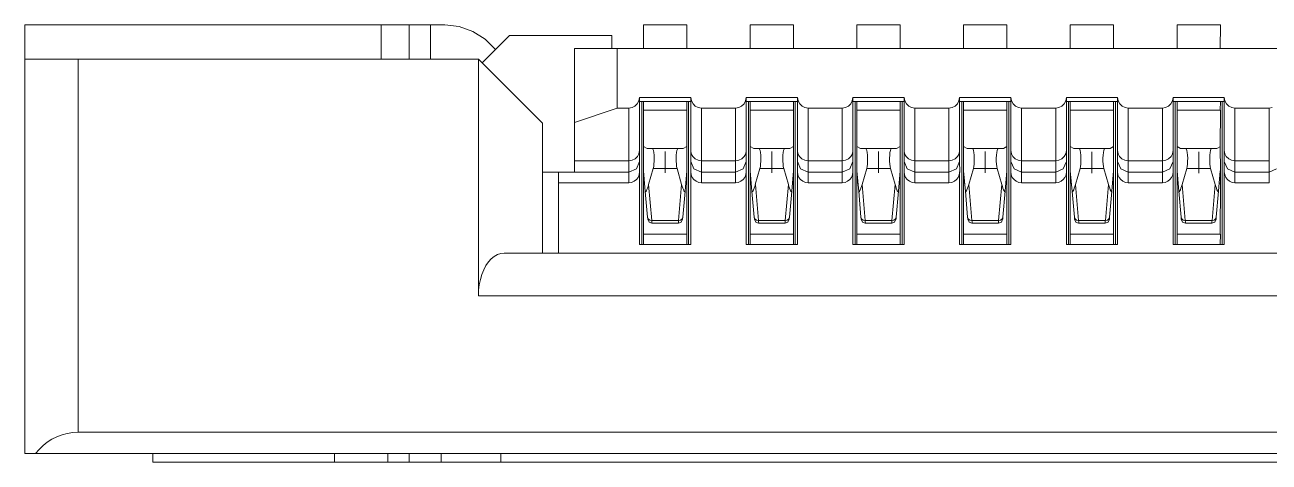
# Model space of a CAD drawing. Extents: x 88 to 882, y -532 to 166.
# Drawn here: x 88.1 to 185.3, y -143.3 to -109.1 of the extents above; entities that cross this region are included whole.
import ezdxf

# ---------------------------------------------------------------- set-up
doc = ezdxf.new("R2010")
doc.units = 0
doc.layers.add('Layer 1', color=7, linetype='BYLAYER', lineweight=5)

msp = doc.modelspace()

# ---------------------------------------------------------------- linework, layer by layer
at = {"layer": 'Layer 1'}
for p, q in [((88.1015, -109.104), (88.1018, -111.771)), ((88.1018, -109.104), (115.936, -109.104)), ((118.102, -109.1036), (115.936, -109.104)), ((115.936, -109.1041), (115.936, -111.771)), ((119.76914, -109.104), (118.102, -109.104)), ((118.102, -111.771), (118.102, -109.104)), ((119.76914, -111.771), (119.769, -109.104)), ((119.76914, -109.104), (120.886, -109.104)), ((120.886, -109.104), (122.022146, -109.233602)), ((122.022146, -109.233602), (123.087542, -109.60953)), ((123.087542, -109.60953), (124.042978, -110.212471)), ((136.41072, -110.93844), (136.41, -109.104)), ((136.41072, -109.1041), (139.794, -109.104)), ((139.79328, -110.93844), (139.794, -109.104)), ((144.74372, -110.93844), (144.743, -109.104)), ((144.74372, -109.10396), (148.127, -109.104)), ((148.12628, -110.93844), (148.127, -109.104)), ((153.07644, -109.10396), (156.46, -109.104)), ((153.07644, -110.93844), (153.077, -109.104)), ((156.46056, -110.93844), (156.46, -109.104)), ((161.40972, -109.10396), (164.793, -109.104)), ((161.40972, -110.93844), (161.41, -109.104)), ((164.79328, -110.93844), (164.793, -109.104)), ((169.74372, -110.93844), (169.743, -109.104)), ((169.74372, -109.10396), (173.127, -109.104)), ((173.12628, -110.93844), (173.127, -109.104)), ((178.07644, -110.93844), (178.076, -109.104)), ((178.07644, -109.1041), (181.46, -109.104)), ((181.45956, -110.93844), (181.46, -109.104)), ((125.93479, -109.9398), (123.81022, -112.06211)), ((124.042978, -110.212471), (124.84924, -111.02311)), ((133.93492, -109.9398), (125.935, -109.939)), ((133.93512, -110.9389), (133.935, -109.939)), ((134.352, -110.938), (131.018, -110.938)), ((131.018, -110.938), (131.018, -116.733)), ((134.3522, -115.60357), (134.352, -110.938)), ((383.52, -110.93887), (134.352, -110.938)), ((92.26909, -111.7712), (88.1018, -111.771)), ((88.1018, -111.771), (88.1018, -142.604)), ((92.269, -140.9387), (92.2691, -111.771)), ((123.518, -111.7713), (92.2691, -111.771)), ((123.519, -111.771), (123.518, -130.271)), ((128.519, -116.772), (123.51831, -111.77103)), ((131.018, -116.733), (134.35189, -115.60411)), ((134.35189, -115.60411), (135.268, -115.604)), ((135.26798, -115.60338), (135.268, -119.721)), ((135.518797, -115.563826), (135.268466, -115.603337)), ((135.744575, -115.448115), (135.518797, -115.563826)), ((135.927737, -115.264671), (135.744575, -115.448115)), ((136.049939, -115.030427), (135.927737, -115.264671)), ((136.100739, -114.770783), (136.049939, -115.030427)), ((140.10329, -114.77083), (136.1, -114.771)), ((136.1013, -118.934), (136.102, -114.771)), ((140.102, -115.104), (136.102, -115.104)), ((136.2696, -115.1045), (136.269, -126.272)), ((136.41072, -115.77008), (136.41, -115.104)), ((139.79328, -115.770044), (139.794, -115.104)), ((139.936, -115.1045), (139.936, -126.272)), ((140.102, -114.77123), (140.102, -118.934)), ((140.154291, -115.030427), (140.103773, -114.770783)), ((140.277904, -115.264671), (140.154291, -115.030427)), ((140.459655, -115.448115), (140.277904, -115.264671)), ((140.686844, -115.563826), (140.459655, -115.448115)), ((140.936046, -115.603337), (140.686844, -115.563826)), ((140.93531, -115.603555), (143.602, -115.604)), ((140.936, -119.72162), (140.936, -115.604)), ((143.6026, -115.604), (143.602, -119.721)), ((143.851962, -115.563826), (143.60276, -115.603337)), ((144.078022, -115.448115), (143.851962, -115.563826)), ((144.260902, -115.264671), (144.078022, -115.448115)), ((144.383386, -115.030427), (144.260902, -115.264671)), ((144.433903, -114.770783), (144.383386, -115.030427)), ((148.43618, -114.771445), (144.434, -114.771)), ((144.4342, -118.934), (144.435, -114.771)), ((148.4359, -115.104), (144.435, -115.104)), ((144.6024, -115.1045), (144.602, -126.272)), ((144.74372, -115.77014), (144.743, -115.104)), ((148.12628, -115.770044), (148.127, -115.104)), ((148.26863, -115.1045), (148.269, -126.272)), ((148.436, -114.77057), (148.436, -118.934)), ((148.487738, -115.030427), (148.436938, -114.770783)), ((148.611069, -115.264671), (148.487738, -115.030427)), ((148.793102, -115.448115), (148.611069, -115.264671)), ((149.020008, -115.563826), (148.793102, -115.448115)), ((149.26921, -115.603337), (149.020008, -115.563826)), ((149.269, -119.721), (149.269, -115.604)), ((149.26931, -115.603555), (151.936, -115.604)), ((151.9356, -115.604), (151.936, -119.721)), ((152.185124, -115.563826), (151.935922, -115.603337)), ((152.411184, -115.448115), (152.185124, -115.563826)), ((152.594346, -115.264671), (152.411184, -115.448115)), ((152.716548, -115.030427), (152.594346, -115.264671)), ((152.767348, -114.770783), (152.716548, -115.030427)), ((156.77018, -114.771445), (152.767, -114.771)), ((152.7696, -118.934), (152.769, -114.771)), ((156.7688, -115.104), (152.769, -115.104)), ((152.9352, -115.1045), (152.936, -126.272)), ((153.07644, -115.77014), (153.077, -115.104)), ((156.46056, -115.770044), (156.46, -115.104)), ((156.602, -115.1045), (156.602, -126.272)), ((156.768, -114.771), (156.769, -118.934)), ((156.820907, -115.030427), (156.770107, -114.770783)), ((156.94452, -115.264671), (156.820907, -115.030427)), ((157.126271, -115.448115), (156.94452, -115.264671)), ((157.35346, -115.563826), (157.126271, -115.448115)), ((157.602662, -115.603337), (157.35346, -115.563826)), ((157.603, -119.721), (157.602, -115.604)), ((157.60231, -115.603555), (160.269, -115.604)), ((160.26945, -115.60338), (160.269, -119.721)), ((160.518575, -115.563826), (160.269373, -115.603337)), ((160.744353, -115.448115), (160.518575, -115.563826)), ((160.927515, -115.264671), (160.744353, -115.448115)), ((161.049717, -115.030427), (160.927515, -115.264671)), ((161.100517, -114.770783), (161.049717, -115.030427)), ((165.10318, -114.771445), (161.1, -114.771)), ((161.10217, -118.93377), (161.102, -114.771)), ((165.1023, -115.104), (161.102, -115.104)), ((161.269, -115.1045), (161.269, -126.272)), ((161.40972, -115.77014), (161.41, -115.104)), ((164.79328, -115.770044), (164.793, -115.104)), ((164.9356, -115.1045), (164.936, -126.272)), ((165.102, -114.77123), (165.102, -118.934)), ((165.154068, -115.030427), (165.10355, -114.770783)), ((165.277681, -115.264671), (165.154068, -115.030427)), ((165.460561, -115.448115), (165.277681, -115.264671)), ((165.686621, -115.563826), (165.460561, -115.448115)), ((165.935823, -115.603337), (165.686621, -115.563826)), ((165.935, -119.72162), (165.936, -115.604)), ((165.93531, -115.603555), (168.602, -115.604)), ((168.6027, -115.604), (168.602, -119.721)), ((168.851739, -115.563826), (168.602537, -115.603337)), ((169.077799, -115.448115), (168.851739, -115.563826)), ((169.260679, -115.264671), (169.077799, -115.448115)), ((169.383163, -115.030427), (169.260679, -115.264671)), ((169.43481, -114.770783), (169.383163, -115.030427)), ((173.43618, -114.771445), (169.435, -114.771)), ((169.4354, -118.934), (169.436, -114.771)), ((173.4352, -115.104), (169.436, -115.104)), ((169.6023, -115.1045), (169.602, -126.272)), ((169.74372, -115.77014), (169.743, -115.104)), ((173.12628, -115.770044), (173.127, -115.104)), ((173.269, -115.1045), (173.269, -126.272)), ((173.435, -114.77123), (173.435, -118.934)), ((173.488643, -115.030427), (173.436715, -114.770783)), ((173.610845, -115.264671), (173.488643, -115.030427)), ((173.794007, -115.448115), (173.610845, -115.264671)), ((174.019785, -115.563826), (173.794007, -115.448115)), ((174.268987, -115.603337), (174.019785, -115.563826)), ((174.269, -119.72162), (174.269, -115.604)), ((174.26918, -115.603555), (176.936, -115.604)), ((176.9359, -115.60338), (176.936, -119.721)), ((177.184902, -115.563826), (176.935982, -115.603337)), ((177.410962, -115.448115), (177.184902, -115.563826)), ((177.594124, -115.264671), (177.410962, -115.448115)), ((177.716326, -115.030427), (177.594124, -115.264671)), ((177.768255, -114.770783), (177.716326, -115.030427)), ((181.7699, -114.771445), (177.768, -114.771)), ((177.7689, -118.93377), (177.769, -114.771)), ((181.769, -115.104), (177.769, -115.104)), ((177.936, -115.1045), (177.935, -126.272)), ((178.07644, -115.77008), (178.076, -115.104)), ((181.45956, -115.770044), (181.46, -115.104)), ((181.602, -115.1045), (181.602, -126.272)), ((181.7686, -114.77123), (181.769, -118.934)), ((181.821806, -115.030427), (181.769877, -114.770783)), ((181.94429, -115.264671), (181.821806, -115.030427)), ((182.12717, -115.448115), (181.94429, -115.264671)), ((182.35323, -115.563826), (182.12717, -115.448115)), ((182.602432, -115.603337), (182.35323, -115.563826)), ((182.6026, -119.72162), (182.602, -115.604)), ((182.60218, -115.603555), (185.269, -115.604)), ((185.2692, -115.604), (185.269, -119.721)), ((185.518346, -115.563826), (185.269144, -115.603337)), ((136.41072, -118.61198), (136.41, -115.77)), ((136.410001, -115.770496), (139.794, -115.77)), ((139.79328, -118.61198), (139.794, -115.77)), ((144.743, -115.770496), (148.127, -115.77)), ((144.74372, -118.61198), (144.743, -115.77)), ((148.12628, -118.61198), (148.127, -115.77)), ((153.07644, -118.61198), (153.077, -115.77)), ((153.076985, -115.76998), (156.46, -115.77)), ((156.46056, -118.61198), (156.46, -115.77)), ((161.40972, -118.61198), (161.41, -115.77)), ((161.410268, -115.76997), (164.793, -115.77)), ((164.79328, -118.61198), (164.793, -115.77)), ((169.74372, -118.61198), (169.743, -115.77)), ((169.743007, -115.7705), (173.127, -115.77)), ((173.12628, -118.61198), (173.127, -115.77)), ((178.075985, -115.76998), (181.46, -115.77)), ((178.07644, -118.61198), (178.076, -115.77)), ((181.45956, -118.61198), (181.46, -115.77)), ((128.519, -126.93797), (128.519, -116.772)), ((131.01802, -116.73289), (131.018, -119.721)), ((135.757367, -119.571671), (135.941658, -119.396693)), ((135.941658, -119.396693), (136.059345, -119.17656)), ((136.059345, -119.17656), (136.100267, -118.933849)), ((136.10183, -119.772199), (136.102, -118.934)), ((136.410294, -118.611956), (136.41, -120.509)), ((136.688, -118.77), (136.410294, -118.611956)), ((137.10482, -118.77), (136.688, -118.77)), ((137.104819, -118.76999), (139.099, -118.77)), ((137.145856, -118.806547), (137.106345, -118.769858)), ((137.182262, -118.908147), (137.145856, -118.806547)), ((137.213307, -119.069014), (137.182262, -118.908147)), ((137.234191, -119.275036), (137.213307, -119.069014)), ((137.244069, -119.50928), (137.234191, -119.275036)), ((137.24294, -119.751991), (137.244069, -119.50928)), ((138.103, -120.66089), (138.103, -118.993)), ((138.972678, -119.275036), (138.9628, -119.50928)), ((138.9628, -119.50928), (138.963929, -119.751991)), ((138.994691, -119.069014), (138.972678, -119.275036)), ((139.024607, -118.908147), (138.994691, -119.069014)), ((139.060731, -118.806547), (139.024607, -118.908147)), ((139.100525, -118.769858), (139.060731, -118.806547)), ((139.516294, -118.770514), (139.099, -118.77)), ((139.794, -118.61247), (139.516294, -118.770514)), ((139.7937, -118.61202), (139.794, -120.509)), ((140.10096, -118.933848), (140.1416, -119.176559)), ((140.10278, -118.934), (140.102, -119.772)), ((140.1416, -119.176559), (140.259569, -119.396692)), ((140.259569, -119.396692), (140.44386, -119.57167)), ((144.090093, -119.57167), (144.274102, -119.396692)), ((144.274102, -119.396692), (144.392071, -119.176559)), ((144.392071, -119.176559), (144.432711, -118.933848)), ((144.4346, -119.772445), (144.435, -118.934)), ((144.743294, -118.611956), (144.743, -120.509)), ((145.021, -118.77), (144.743294, -118.611956)), ((145.43782, -118.77), (145.021, -118.77)), ((145.437818, -118.76999), (147.432, -118.77)), ((145.477874, -118.807271), (145.438081, -118.770582)), ((145.514281, -118.908871), (145.477874, -118.807271)), ((145.545043, -119.069738), (145.514281, -118.908871)), ((145.565927, -119.27576), (145.545043, -119.069738)), ((145.575805, -119.510004), (145.565927, -119.27576)), ((145.574676, -119.752715), (145.575805, -119.510004)), ((146.436, -120.66089), (146.436, -118.993)), ((147.304414, -119.27576), (147.294536, -119.510004)), ((147.294536, -119.510004), (147.295665, -119.752715)), ((147.326427, -119.069738), (147.304414, -119.27576)), ((147.356343, -118.908871), (147.326427, -119.069738)), ((147.39275, -118.807271), (147.356343, -118.908871)), ((147.432261, -118.770582), (147.39275, -118.807271)), ((147.849294, -118.770514), (147.432, -118.77)), ((148.127, -118.61247), (147.849294, -118.770514)), ((148.1271, -118.61206), (148.127, -120.509)), ((148.434202, -118.933844), (148.475124, -119.176555)), ((148.4352, -118.934), (148.436, -119.772)), ((148.475124, -119.176555), (148.593093, -119.396688)), ((148.593093, -119.396688), (148.777102, -119.571666)), ((152.423158, -119.571668), (152.607167, -119.39669)), ((152.607167, -119.39669), (152.726265, -119.176557)), ((152.726265, -119.176557), (152.767188, -118.933846)), ((152.76963, -119.772), (152.769, -118.934)), ((153.077011, -118.611956), (153.077, -120.509)), ((153.355, -118.77), (153.077011, -118.611956)), ((153.771, -118.77006), (153.355, -118.77)), ((153.810652, -118.807177), (153.770859, -118.770488)), ((153.771539, -118.76999), (155.766, -118.77)), ((153.848187, -118.908777), (153.810652, -118.807177)), ((153.877821, -119.069644), (153.848187, -118.908777)), ((153.898987, -119.275666), (153.877821, -119.069644)), ((153.908865, -119.50991), (153.898987, -119.275666)), ((153.907736, -119.752621), (153.908865, -119.50991)), ((154.769, -120.66089), (154.769, -118.993)), ((155.637472, -119.275666), (155.627594, -119.50991)), ((155.627594, -119.50991), (155.628441, -119.752621)), ((155.659485, -119.069644), (155.637472, -119.275666)), ((155.689119, -118.908777), (155.659485, -119.069644)), ((155.725525, -118.807177), (155.689119, -118.908777)), ((155.765319, -118.770488), (155.725525, -118.807177)), ((156.182011, -118.770514), (155.766, -118.77)), ((156.46, -118.61247), (156.182011, -118.770514)), ((156.460559, -118.61247), (156.46, -120.509)), ((156.766822, -118.933848), (156.807744, -119.176559)), ((156.769, -118.934), (156.769, -119.772)), ((156.807744, -119.176559), (156.925713, -119.396692)), ((156.925713, -119.396692), (157.109722, -119.57167)), ((160.756331, -119.571667), (160.940622, -119.396689)), ((160.940622, -119.396689), (161.059437, -119.176556)), ((161.059437, -119.176556), (161.100359, -118.933845)), ((161.1027, -119.772), (161.102, -118.934)), ((161.410294, -118.611956), (161.41, -120.509)), ((161.688, -118.77), (161.410294, -118.611956)), ((162.1044, -118.77006), (161.688, -118.77)), ((162.104549, -118.77052), (164.099, -118.77)), ((162.144447, -118.806582), (162.104936, -118.769893)), ((162.181983, -118.908182), (162.144447, -118.806582)), ((162.211898, -119.069049), (162.181983, -118.908182)), ((162.232783, -119.275071), (162.211898, -119.069049)), ((162.24266, -119.509315), (162.232783, -119.275071)), ((162.241531, -119.752026), (162.24266, -119.509315)), ((163.102, -120.66089), (163.102, -118.993)), ((163.972399, -119.275071), (163.961392, -119.509315)), ((163.961392, -119.509315), (163.962521, -119.752026)), ((163.993283, -119.069049), (163.972399, -119.275071)), ((164.023198, -118.908182), (163.993283, -119.069049)), ((164.059605, -118.806582), (164.023198, -118.908182)), ((164.099116, -118.769893), (164.059605, -118.806582)), ((164.515294, -118.770514), (164.099, -118.77)), ((164.793, -118.61247), (164.515294, -118.770514)), ((164.793548, -118.611956), (164.793, -120.509)), ((165.100113, -118.933849), (165.140753, -119.17656)), ((165.102, -118.934), (165.102, -119.772)), ((165.140753, -119.17656), (165.258722, -119.396693)), ((165.258722, -119.396693), (165.443013, -119.571671)), ((169.089889, -119.57167), (169.273898, -119.396692)), ((169.273898, -119.396692), (169.392996, -119.176559)), ((169.392996, -119.176559), (169.433636, -118.933848)), ((169.43552, -119.772), (169.436, -118.934)), ((169.743011, -118.611956), (169.743, -120.509)), ((170.021, -118.77), (169.743011, -118.611956)), ((170.43782, -118.77), (170.021, -118.77)), ((170.477205, -118.807281), (170.437411, -118.770592)), ((170.437818, -118.76999), (172.432, -118.77)), ((170.51474, -118.908881), (170.477205, -118.807281)), ((170.544373, -119.069748), (170.51474, -118.908881)), ((170.565258, -119.27577), (170.544373, -119.069748)), ((170.575136, -119.510014), (170.565258, -119.27577)), ((170.574007, -119.752725), (170.575136, -119.510014)), ((171.435, -120.69489), (171.435, -119.027)), ((172.304874, -119.27577), (172.293867, -119.510014)), ((172.293867, -119.510014), (172.294996, -119.752725)), ((172.325758, -119.069748), (172.304874, -119.27577)), ((172.355674, -118.908881), (172.325758, -119.069748)), ((172.39208, -118.807281), (172.355674, -118.908881)), ((172.431591, -118.770592), (172.39208, -118.807281)), ((172.849294, -118.770514), (172.432, -118.77)), ((173.127, -118.61247), (172.849294, -118.770514)), ((173.1261, -118.61206), (173.127, -120.509)), ((173.433962, -118.933849), (173.474885, -119.17656)), ((173.4348, -118.934), (173.435, -119.772)), ((173.474885, -119.17656), (173.592854, -119.396693)), ((173.592854, -119.396693), (173.777992, -119.571671)), ((177.423068, -119.57167), (177.607077, -119.396692)), ((177.607077, -119.396692), (177.726175, -119.176559)), ((177.726175, -119.176559), (177.767097, -118.933848)), ((177.7688, -119.772), (177.769, -118.934)), ((178.076011, -118.611956), (178.076, -120.509)), ((178.354, -118.77), (178.076011, -118.611956)), ((178.771, -118.7701), (178.354, -118.77)), ((178.770539, -118.76999), (180.765, -118.77)), ((178.810602, -118.807277), (178.770808, -118.770588)), ((178.848137, -118.908877), (178.810602, -118.807277)), ((178.87777, -119.069744), (178.848137, -118.908877)), ((178.898937, -119.275766), (178.87777, -119.069744)), ((178.909944, -119.51001), (178.898937, -119.275766)), ((178.907686, -119.752721), (178.909944, -119.51001)), ((179.769, -120.69189), (179.769, -119.024)), ((180.638551, -119.275766), (180.627544, -119.51001)), ((180.627544, -119.51001), (180.628391, -119.752721)), ((180.659435, -119.069744), (180.638551, -119.275766)), ((180.689068, -118.908877), (180.659435, -119.069744)), ((180.725475, -118.807277), (180.689068, -118.908877)), ((180.765268, -118.770588), (180.725475, -118.807277)), ((181.182011, -118.770514), (180.765, -118.77)), ((181.46, -118.61247), (181.182011, -118.770514)), ((181.459558, -118.61247), (181.46, -120.509)), ((181.766715, -118.933849), (181.807355, -119.17656)), ((181.76848, -118.934), (181.769, -119.772)), ((181.807355, -119.17656), (181.925324, -119.396693)), ((181.925324, -119.396693), (182.110462, -119.571671)), ((135.2681, -119.7212), (131.018, -119.721)), ((131.0187, -119.7212), (131.018, -120.605)), ((135.266865, -119.721248), (135.524816, -119.68456)), ((135.2682, -119.721), (135.268, -120.605)), ((135.858125, -120.360786), (135.268598, -120.604555)), ((135.524816, -119.68456), (135.757367, -119.571671)), ((136.102, -119.772), (135.858125, -120.360786)), ((136.101, -120.599), (136.102, -119.772)), ((137.173975, -120.32838), (136.812449, -121.57016)), ((137.1744, -120.32803), (139.031, -120.328)), ((137.175771, -120.327724), (137.206533, -120.178146)), ((137.206533, -120.178146), (137.229676, -119.980591)), ((137.229676, -119.980591), (137.24294, -119.751991)), ((138.963929, -119.751991), (138.977194, -119.980591)), ((138.977194, -119.980591), (139.000336, -120.178146)), ((139.000336, -120.178146), (139.032227, -120.327724)), ((139.3911, -121.56964), (139.030703, -120.32786)), ((140.102, -119.77189), (140.102, -120.599)), ((140.346473, -120.361231), (140.102598, -119.772445)), ((140.936, -120.605), (140.346473, -120.361231)), ((140.44386, -119.57167), (140.676411, -119.684559)), ((140.676411, -119.684559), (140.934362, -119.721248)), ((140.93528, -120.605), (140.936, -119.721)), ((143.60255, -119.721), (140.936, -119.721)), ((143.600438, -119.721248), (143.85726, -119.684559)), ((143.6023, -119.721645), (143.602, -120.605)), ((144.191266, -120.360786), (143.602727, -120.604555)), ((143.85726, -119.684559), (144.090093, -119.57167)), ((144.435, -119.772), (144.191266, -120.360786)), ((144.435, -120.599), (144.435, -119.772)), ((145.506975, -120.32838), (145.145449, -121.57016)), ((145.507507, -120.328448), (145.538552, -120.17887)), ((145.5077, -120.32803), (147.364, -120.328)), ((145.538552, -120.17887), (145.561694, -119.981315)), ((145.561694, -119.981315), (145.574676, -119.752715)), ((147.295665, -119.752715), (147.30893, -119.981315)), ((147.30893, -119.981315), (147.332072, -120.17887)), ((147.332072, -120.17887), (147.363963, -120.328448)), ((147.724382, -121.56964), (147.363702, -120.32786)), ((148.679473, -120.361231), (148.435598, -119.772445)), ((148.4358, -119.77209), (148.436, -120.599)), ((149.269, -120.605), (148.679473, -120.361231)), ((148.777102, -119.571666), (149.009653, -119.684555)), ((149.009653, -119.684555), (149.267604, -119.721244)), ((149.26928, -120.605), (149.269, -119.721)), ((151.93526, -119.721), (149.269, -119.721)), ((151.933503, -119.721246), (152.190607, -119.684557)), ((151.93526, -119.721), (151.936, -120.605)), ((152.524561, -120.360786), (151.935316, -120.604555)), ((152.190607, -119.684557), (152.423158, -119.571668)), ((152.769, -119.772), (152.524561, -120.360786)), ((152.769, -120.598801), (152.769, -119.772)), ((153.840975, -120.32838), (153.479449, -121.57016)), ((153.84, -120.32803), (155.697, -120.328)), ((153.840285, -120.328354), (153.87133, -120.178776)), ((153.87133, -120.178776), (153.895601, -119.981221)), ((153.895601, -119.981221), (153.907736, -119.752621)), ((155.628441, -119.752621), (155.641705, -119.981221)), ((155.641705, -119.981221), (155.664848, -120.178776)), ((155.664848, -120.178776), (155.697021, -120.328354)), ((156.059229, -121.56964), (155.697703, -120.32786)), ((156.768, -119.77189), (156.769, -120.599)), ((157.012332, -120.361231), (156.768316, -119.772445)), ((157.602, -120.605), (157.012332, -120.361231)), ((157.109722, -119.57167), (157.342555, -119.684559)), ((157.342555, -119.684559), (157.600506, -119.721248)), ((157.6027, -120.604355), (157.602, -119.721)), ((160.26955, -119.721), (157.602, -119.721)), ((160.266958, -119.721245), (160.52378, -119.684556)), ((160.857701, -120.360786), (160.268598, -120.604555)), ((160.26955, -119.721), (160.269, -120.605)), ((160.52378, -119.684556), (160.756331, -119.571667)), ((161.102, -119.772), (160.857701, -120.360786)), ((161.103, -120.599), (161.102, -119.772)), ((162.173975, -120.32838), (161.812449, -121.57016)), ((162.1738, -120.32803), (164.031, -120.328)), ((162.174363, -120.327759), (162.206254, -120.178181)), ((162.206254, -120.178181), (162.229396, -119.980626)), ((162.229396, -119.980626), (162.241531, -119.752026)), ((163.962521, -119.752026), (163.975785, -119.980626)), ((163.975785, -119.980626), (163.998927, -120.178181)), ((163.998927, -120.178181), (164.030818, -120.327759)), ((164.392229, -121.56964), (164.030703, -120.32786)), ((165.102, -119.77209), (165.102, -120.599)), ((165.346473, -120.361231), (165.102598, -119.772445)), ((165.936, -120.605), (165.346473, -120.361231)), ((165.443013, -119.571671), (165.675564, -119.68456)), ((165.675564, -119.68456), (165.933515, -119.721248)), ((165.93528, -120.605), (165.936, -119.721)), ((168.60255, -119.721), (165.936, -119.721)), ((168.600234, -119.721248), (168.857056, -119.684559)), ((168.6021, -119.721), (168.602, -120.605)), ((169.191701, -120.360786), (168.602598, -120.604555)), ((168.857056, -119.684559), (169.089889, -119.57167)), ((169.436, -119.772), (169.191701, -120.360786)), ((169.4352, -120.599), (169.436, -119.772)), ((170.506975, -120.32838), (170.145449, -121.57016)), ((170.5068, -120.32803), (172.364, -120.328)), ((170.506838, -120.328458), (170.538729, -120.17888)), ((170.538729, -120.17888), (170.561871, -119.981325)), ((170.561871, -119.981325), (170.574007, -119.752725)), ((172.294996, -119.752725), (172.30826, -119.981325)), ((172.30826, -119.981325), (172.331403, -120.17888)), ((172.331403, -120.17888), (172.363294, -120.328458)), ((172.725511, -121.56964), (172.363702, -120.32786)), ((173.4356, -119.77189), (173.435, -120.599)), ((173.679473, -120.361231), (173.435598, -119.772445)), ((174.269, -120.605), (173.679473, -120.361231)), ((173.777992, -119.571671), (174.009414, -119.68456)), ((174.009414, -119.68456), (174.267365, -119.721248)), ((174.269, -120.605), (174.269, -119.721)), ((176.93555, -119.721), (174.269, -119.721)), ((176.933695, -119.721248), (177.190517, -119.684559)), ((177.524596, -120.360786), (176.935598, -120.604555)), ((176.9356, -119.721645), (176.936, -120.605)), ((177.190517, -119.684559), (177.423068, -119.57167)), ((177.769, -119.772), (177.524596, -120.360786)), ((177.7691, -120.59891), (177.769, -119.772)), ((178.840257, -120.32838), (178.478448, -121.57016)), ((178.84, -120.32803), (180.697, -120.328)), ((178.840517, -120.328454), (178.872408, -120.178876)), ((178.872408, -120.178876), (178.89555, -119.981321)), ((178.89555, -119.981321), (178.907686, -119.752721)), ((180.628391, -119.752721), (180.641655, -119.981321)), ((180.641655, -119.981321), (180.664797, -120.178876)), ((180.664797, -120.178876), (180.69697, -120.328454)), ((181.058229, -121.56964), (180.696703, -120.32786)), ((181.7684, -119.772), (181.769, -120.599)), ((182.012473, -120.361231), (181.768598, -119.772445)), ((182.602, -120.605), (182.012473, -120.361231)), ((182.110462, -119.571671), (182.342166, -119.68456)), ((182.342166, -119.68456), (182.600117, -119.721249)), ((182.60228, -120.605), (182.602, -119.721)), ((185.26855, -119.721), (182.602, -119.721)), ((185.857701, -120.360786), (185.268598, -120.604555)), ((185.26883, -119.721645), (185.269, -120.605)), ((131.0177, -120.6049), (128.519, -120.605)), ((129.7691, -126.938), (129.769, -120.605)), ((129.7692, -121.43711), (135.268, -121.437)), ((131.0186, -120.605), (135.268, -120.605)), ((135.268, -120.604445), (135.268, -121.437)), ((135.268171, -121.436861), (135.484353, -121.408639)), ((135.484353, -121.408639), (135.68586, -121.323972)), ((135.68586, -121.323972), (135.858015, -121.191328)), ((135.858015, -121.191328), (135.990095, -121.019173)), ((135.990095, -121.019173), (136.073915, -120.815973)), ((136.073915, -120.815973), (136.101573, -120.598662)), ((136.102, -126.272), (136.102, -120.599)), ((136.41, -120.509), (136.549982, -122.11202)), ((136.410051, -121.479), (136.41, -120.509)), ((139.653567, -122.1115), (139.793549, -120.50848)), ((139.794, -121.479), (139.794, -120.509)), ((140.10261, -126.27166), (140.102, -120.599)), ((140.103444, -120.598662), (140.131948, -120.815973)), ((140.131948, -120.815973), (140.214639, -121.019173)), ((140.214639, -121.019173), (140.347001, -121.191328)), ((140.347001, -121.191328), (140.520003, -121.323972)), ((140.520003, -121.323972), (140.720663, -121.408638)), ((140.720663, -121.408638), (140.936845, -121.436861)), ((140.93528, -121.437), (140.936, -120.605)), ((140.93558, -120.605), (143.602, -120.605)), ((140.936, -121.437199), (143.602, -121.437)), ((143.602, -120.605), (143.602, -121.437)), ((143.602263, -121.436861), (143.817316, -121.408639)), ((143.817316, -121.408639), (144.019105, -121.323972)), ((144.019105, -121.323972), (144.190978, -121.191328)), ((144.190978, -121.191328), (144.32334, -121.019173)), ((144.32334, -121.019173), (144.40716, -120.815973)), ((144.40716, -120.815973), (144.434535, -120.598662)), ((144.43517, -126.27166), (144.435, -120.599)), ((144.743, -120.509), (144.884111, -122.11202)), ((144.743051, -121.479), (144.743, -120.509)), ((147.986566, -122.1115), (148.126548, -120.50848)), ((148.127, -121.479), (148.127, -120.509)), ((148.43517, -126.27166), (148.436, -120.599)), ((148.436328, -120.598662), (148.465115, -120.815973)), ((148.465115, -120.815973), (148.547806, -121.019173)), ((148.547806, -121.019173), (148.679886, -121.191328)), ((148.679886, -121.191328), (148.85317, -121.323972)), ((148.85317, -121.323972), (149.05383, -121.408639)), ((149.05383, -121.408639), (149.26973, -121.436861)), ((149.2688, -120.605), (151.936, -120.605)), ((149.26928, -121.437), (149.269, -120.605)), ((149.2693, -121.43711), (151.936, -121.437)), ((151.9354, -120.604445), (151.936, -121.437)), ((151.936896, -121.436862), (152.151949, -121.408639)), ((152.151949, -121.408639), (152.353738, -121.323973)), ((152.353738, -121.323973), (152.525611, -121.191329)), ((152.525611, -121.191329), (152.657973, -121.019174)), ((152.657973, -121.019174), (152.741793, -120.815974)), ((152.741793, -120.815974), (152.77058, -120.598663)), ((152.76963, -126.27166), (152.769, -120.599)), ((153.077, -120.509), (153.218111, -122.11202)), ((153.077051, -121.479), (153.077, -120.509)), ((156.320567, -122.1115), (156.460549, -120.50848)), ((156.46, -121.479), (156.46, -120.509)), ((156.76917, -126.27166), (156.769, -120.599)), ((156.770004, -120.598662), (156.798791, -120.815973)), ((156.798791, -120.815973), (156.881482, -121.019173)), ((156.881482, -121.019173), (157.013844, -121.191328)), ((157.013844, -121.191328), (157.186846, -121.323972)), ((157.186846, -121.323972), (157.387506, -121.408639)), ((157.387506, -121.408639), (157.603688, -121.436861)), ((157.60228, -121.437), (157.602, -120.605)), ((157.602, -121.437), (160.269, -121.437)), ((157.6027, -120.605), (160.269, -120.605)), ((160.269, -120.605), (160.269, -121.437)), ((160.269925, -121.436861), (160.484978, -121.408639)), ((160.484978, -121.408639), (160.686485, -121.323973)), ((160.686485, -121.323973), (160.85864, -121.191329)), ((160.85864, -121.191329), (160.991002, -121.019174)), ((160.991002, -121.019174), (161.07454, -120.815974)), ((161.07454, -120.815974), (161.103327, -120.598663)), ((161.10283, -126.27166), (161.102, -120.599)), ((161.41, -120.509), (161.551111, -122.11202)), ((161.410051, -121.479), (161.41, -120.509)), ((164.653567, -122.1115), (164.793549, -120.50848)), ((164.793, -121.479), (164.793, -120.509)), ((165.10165, -126.27166), (165.102, -120.599)), ((165.10277, -120.598662), (165.131274, -120.815973)), ((165.131274, -120.815973), (165.213965, -121.019173)), ((165.213965, -121.019173), (165.346327, -121.191328)), ((165.346327, -121.191328), (165.519329, -121.323972)), ((165.519329, -121.323972), (165.719989, -121.408638)), ((165.719989, -121.408638), (165.936171, -121.43686)), ((165.9351, -121.437), (165.936, -120.605)), ((165.9357, -120.605), (168.602, -120.605)), ((165.9357, -121.43711), (168.602, -121.437)), ((168.6023, -120.605), (168.602, -121.437)), ((168.602276, -121.436861), (168.817329, -121.408639)), ((168.817329, -121.408639), (169.019118, -121.323972)), ((169.019118, -121.323972), (169.190991, -121.191328)), ((169.190991, -121.191328), (169.323353, -121.019173)), ((169.323353, -121.019173), (169.407173, -120.815973)), ((169.407173, -120.815973), (169.435677, -120.598662)), ((169.4353, -126.27166), (169.436, -120.599)), ((169.743, -120.509), (169.884111, -122.11202)), ((169.743051, -121.479), (169.743, -120.509)), ((172.986566, -122.1115), (173.126548, -120.50848)), ((173.127, -121.479), (173.127, -120.509)), ((173.4352, -126.27166), (173.435, -120.599)), ((173.435968, -120.598663), (173.464755, -120.815974)), ((173.464755, -120.815974), (173.547446, -121.019174)), ((173.547446, -121.019174), (173.679526, -121.191329)), ((173.679526, -121.191329), (173.85281, -121.323973)), ((173.85281, -121.323973), (174.05347, -121.408639)), ((174.05347, -121.408639), (174.26937, -121.436862)), ((174.26845, -120.605), (176.936, -120.605)), ((174.269, -121.437), (174.269, -120.605)), ((174.269, -121.437199), (176.936, -121.437)), ((176.935, -120.605), (176.936, -121.437)), ((176.935986, -121.436861), (177.150757, -121.408639)), ((177.150757, -121.408639), (177.352546, -121.323973)), ((177.352546, -121.323973), (177.524419, -121.191329)), ((177.524419, -121.191329), (177.656781, -121.019174)), ((177.656781, -121.019174), (177.740601, -120.815974)), ((177.740601, -120.815974), (177.769388, -120.598663)), ((177.76935, -126.27166), (177.769, -120.599)), ((178.076, -120.509), (178.217111, -122.11202)), ((178.076051, -121.479), (178.076, -120.509)), ((181.319567, -122.1115), (181.459549, -120.50848)), ((181.46, -121.479), (181.46, -120.509)), ((181.76848, -126.27166), (181.769, -120.599)), ((181.76998, -120.598663), (181.798484, -120.815974)), ((181.798484, -120.815974), (181.881175, -121.019174)), ((181.881175, -121.019174), (182.013537, -121.191329)), ((182.013537, -121.191329), (182.186539, -121.323973)), ((182.186539, -121.323973), (182.387199, -121.408639)), ((182.387199, -121.408639), (182.603381, -121.436862)), ((182.6019, -121.437), (182.602, -120.605)), ((182.6021, -120.605), (185.269, -120.605)), ((182.6025, -121.43711), (185.269, -121.437)), ((185.26883, -120.604445), (185.269, -121.437)), ((136.4104, -125.45551), (136.41, -121.479)), ((136.410496, -121.47898), (136.495, -121.479)), ((136.549983, -122.112026), (136.726372, -124.124266)), ((136.561658, -122.150881), (136.55178, -122.11137)), ((136.579438, -122.156526), (136.561658, -122.150881)), ((136.604556, -122.131126), (136.579438, -122.156526)), ((136.637858, -122.071859), (136.604556, -122.131126)), ((136.67624, -121.981548), (136.637858, -122.071859)), ((136.71942, -121.865837), (136.67624, -121.981548)), ((136.765705, -121.727548), (136.71942, -121.865837)), ((136.814247, -121.569504), (136.765705, -121.727548)), ((137.058832, -124.38353), (136.813017, -121.56978)), ((139.391397, -121.56978), (139.145582, -124.38353)), ((139.441163, -121.727548), (139.392621, -121.569504)), ((139.487448, -121.865837), (139.441163, -121.727548)), ((139.476912, -124.124266), (139.653301, -122.112026)), ((139.530628, -121.981548), (139.487448, -121.865837)), ((139.56901, -122.071859), (139.530628, -121.981548)), ((139.60203, -122.131126), (139.56901, -122.071859)), ((139.62743, -122.156526), (139.60203, -122.131126)), ((139.64521, -122.150881), (139.62743, -122.156526)), ((139.655088, -122.11137), (139.64521, -122.150881)), ((139.70833, -121.479844), (139.794, -121.479)), ((139.79328, -125.45551), (139.794, -121.479)), ((144.7438, -125.45551), (144.743, -121.479)), ((144.743214, -121.47898), (144.828, -121.479)), ((144.884111, -122.112026), (145.059371, -124.124266)), ((144.893394, -122.151605), (144.884645, -122.112094)), ((144.911174, -122.15725), (144.893394, -122.151605)), ((144.936574, -122.13185), (144.911174, -122.15725)), ((144.969594, -122.072583), (144.936574, -122.13185)), ((145.008259, -121.982272), (144.969594, -122.072583)), ((145.052285, -121.866561), (145.008259, -121.982272)), ((145.09857, -121.728272), (145.052285, -121.866561)), ((145.145983, -121.570228), (145.09857, -121.728272)), ((145.391835, -124.38353), (145.14602, -121.56978)), ((147.72468, -121.56978), (147.478865, -124.38353)), ((147.772907, -121.728272), (147.724647, -121.570228)), ((147.819474, -121.866561), (147.772907, -121.728272)), ((147.809911, -124.124266), (147.9863, -122.112026)), ((147.862372, -121.982272), (147.819474, -121.866561)), ((147.901036, -122.072583), (147.862372, -121.982272)), ((147.934056, -122.13185), (147.901036, -122.072583)), ((147.959456, -122.15725), (147.934056, -122.13185)), ((147.976954, -122.151605), (147.959456, -122.15725)), ((147.986831, -122.112094), (147.976954, -122.151605)), ((148.04161, -121.479844), (148.127, -121.479)), ((148.12628, -125.45551), (148.127, -121.479)), ((153.076, -125.45551), (153.077, -121.479)), ((153.076214, -121.47898), (153.162, -121.479)), ((153.226444, -122.151511), (153.217413, -122.112)), ((153.218096, -122.11151), (153.393638, -124.12375)), ((153.243942, -122.157156), (153.226444, -122.151511)), ((153.269342, -122.131756), (153.243942, -122.157156)), ((153.302362, -122.072489), (153.269342, -122.131756)), ((153.341026, -121.982178), (153.302362, -122.072489)), ((153.385053, -121.866467), (153.341026, -121.982178)), ((153.431337, -121.728178), (153.385053, -121.866467)), ((153.47875, -121.570134), (153.431337, -121.728178)), ((153.724552, -124.38353), (153.478737, -121.56978)), ((156.058526, -121.56978), (155.811582, -124.38353)), ((156.105958, -121.728178), (156.058545, -121.570134)), ((156.152243, -121.866467), (156.105958, -121.728178)), ((156.144177, -124.12375), (156.320566, -122.11151)), ((156.195141, -121.982178), (156.152243, -121.866467)), ((156.233805, -122.072489), (156.195141, -121.982178)), ((156.266825, -122.131756), (156.233805, -122.072489)), ((156.292225, -122.157156), (156.266825, -122.131756)), ((156.310852, -122.151511), (156.292225, -122.157156)), ((156.319883, -122.112), (156.310852, -122.151511)), ((156.37561, -121.479844), (156.46, -121.479)), ((156.46056, -125.45551), (156.46, -121.479)), ((161.40972, -121.479844), (161.495, -121.479)), ((161.4098, -125.45551), (161.41, -121.479)), ((161.551379, -122.1115), (161.726639, -124.12374)), ((161.560248, -122.15091), (161.551499, -122.111399)), ((161.578028, -122.156555), (161.560248, -122.15091)), ((161.603145, -122.131155), (161.578028, -122.156555)), ((161.636448, -122.071888), (161.603145, -122.131155)), ((161.67483, -121.981577), (161.636448, -122.071888)), ((161.719139, -121.865866), (161.67483, -121.981577)), ((161.765423, -121.727577), (161.719139, -121.865866)), ((161.812836, -121.569533), (161.765423, -121.727577)), ((162.058832, -124.38353), (161.813017, -121.56978)), ((164.392526, -121.56978), (164.145582, -124.38353)), ((164.439076, -121.728178), (164.391662, -121.570134)), ((164.48536, -121.866467), (164.439076, -121.728178)), ((164.477179, -124.12374), (164.653568, -122.1115)), ((164.52854, -121.982178), (164.48536, -121.866467)), ((164.566922, -122.072489), (164.52854, -121.982178)), ((164.599942, -122.131756), (164.566922, -122.072489)), ((164.625342, -122.157156), (164.599942, -122.131756)), ((164.644251, -122.151511), (164.625342, -122.157156)), ((164.653, -122.112), (164.644251, -122.151511)), ((164.70882, -121.47898), (164.793, -121.479)), ((164.79328, -125.45551), (164.793, -121.479)), ((169.7428, -125.45551), (169.743, -121.479)), ((169.74372, -121.479844), (169.828, -121.479)), ((169.892725, -122.151615), (169.883976, -122.112104)), ((169.884118, -122.11203), (170.059378, -124.12427)), ((169.910505, -122.15726), (169.892725, -122.151615)), ((169.937034, -122.13186), (169.910505, -122.15726)), ((169.968925, -122.072593), (169.937034, -122.13186)), ((170.007589, -121.982282), (169.968925, -122.072593)), ((170.051616, -121.866571), (170.007589, -121.982282)), ((170.0979, -121.728282), (170.051616, -121.866571)), ((170.145314, -121.570238), (170.0979, -121.728282)), ((170.391835, -124.38353), (170.14602, -121.56978)), ((172.725809, -121.56978), (172.478865, -124.38353)), ((172.772511, -121.728282), (172.725098, -121.570238)), ((172.818796, -121.866571), (172.772511, -121.728282)), ((172.809909, -124.12427), (172.986298, -122.11203)), ((172.861693, -121.982282), (172.818796, -121.866571)), ((172.900358, -122.072593), (172.861693, -121.982282)), ((172.933378, -122.13186), (172.900358, -122.072593)), ((172.958778, -122.15726), (172.933378, -122.13186)), ((172.977404, -122.151615), (172.958778, -122.15726)), ((172.986153, -122.112104), (172.977404, -122.151615)), ((173.04182, -121.47898), (173.127, -121.479)), ((173.12628, -125.45551), (173.127, -121.479)), ((178.076, -125.45551), (178.076, -121.479)), ((178.07644, -121.479844), (178.161, -121.479)), ((178.217096, -122.11151), (178.392638, -124.12375)), ((178.226396, -122.151611), (178.217365, -122.1121)), ((178.243894, -122.157256), (178.226396, -122.151611)), ((178.270423, -122.131856), (178.243894, -122.157256)), ((178.302314, -122.072589), (178.270423, -122.131856)), ((178.340978, -121.982278), (178.302314, -122.072589)), ((178.385005, -121.866567), (178.340978, -121.982278)), ((178.431289, -121.728278), (178.385005, -121.866567)), ((178.478702, -121.570234), (178.431289, -121.728278)), ((178.724552, -124.38353), (178.478737, -121.56978)), ((181.058526, -121.56978), (180.811582, -124.38353)), ((181.10591, -121.728278), (181.058497, -121.570234)), ((181.152195, -121.866567), (181.10591, -121.728278)), ((181.143177, -124.12375), (181.319566, -122.11151)), ((181.195093, -121.982278), (181.152195, -121.866567)), ((181.233757, -122.072589), (181.195093, -121.982278)), ((181.266777, -122.131856), (181.233757, -122.072589)), ((181.293306, -122.157256), (181.266777, -122.131856)), ((181.310804, -122.151611), (181.293306, -122.157256)), ((181.319835, -122.1121), (181.310804, -122.151611)), ((181.37482, -121.47898), (181.46, -121.479)), ((181.45956, -125.45551), (181.46, -121.479)), ((136.779719, -124.256304), (136.726943, -124.12366)), ((136.728169, -124.12361), (136.739176, -124.256254)), ((136.739176, -124.256254), (136.743692, -124.298587)), ((136.844807, -124.512983), (136.742396, -124.2992)), ((136.899946, -124.35226), (136.779719, -124.256304)), ((137.058837, -124.383304), (136.899946, -124.35226)), ((139.304481, -124.35226), (139.14559, -124.383304)), ((139.425554, -124.256304), (139.304481, -124.35226)), ((139.462, -124.299), (139.358918, -124.513842)), ((139.477483, -124.12366), (139.425554, -124.256304)), ((139.463182, -124.298587), (139.467697, -124.256254)), ((139.467697, -124.256254), (139.478704, -124.12361)), ((145.112265, -124.256554), (145.059207, -124.12391)), ((145.059905, -124.124334), (145.072041, -124.256978)), ((145.072041, -124.256978), (145.075428, -124.299311)), ((145.177666, -124.512983), (145.075114, -124.2992)), ((145.232209, -124.35251), (145.112265, -124.256554)), ((145.3911, -124.383554), (145.232209, -124.35251)), ((147.636745, -124.35251), (147.478136, -124.383554)), ((147.7581, -124.256554), (147.636745, -124.35251)), ((147.795, -124.299), (147.691883, -124.513842)), ((147.809747, -124.12391), (147.7581, -124.256554)), ((147.795198, -124.299311), (147.799431, -124.256978)), ((147.799431, -124.256978), (147.810438, -124.124334)), ((153.445669, -124.256554), (153.392893, -124.12391)), ((153.392956, -124.124237), (153.405092, -124.256881)), ((153.405092, -124.256881), (153.408196, -124.299214)), ((153.510666, -124.512983), (153.408114, -124.2992)), ((153.565896, -124.35251), (153.445669, -124.256554)), ((153.724505, -124.383554), (153.565896, -124.35251)), ((155.970144, -124.35251), (155.811535, -124.383554)), ((156.091499, -124.256554), (155.970144, -124.35251)), ((156.128, -124.299), (156.024883, -124.513842)), ((156.143427, -124.12391), (156.091499, -124.256554)), ((156.127974, -124.299214), (156.132489, -124.256881)), ((156.132489, -124.256881), (156.143496, -124.124237)), ((161.77882, -124.256554), (161.726044, -124.12391)), ((161.726071, -124.124247), (161.738207, -124.256891)), ((161.738207, -124.256891), (161.741593, -124.299224)), ((161.844807, -124.512983), (161.742396, -124.2992)), ((161.899047, -124.35251), (161.77882, -124.256554)), ((162.057938, -124.383554), (161.899047, -124.35251)), ((164.304712, -124.35251), (164.144692, -124.383554)), ((164.424656, -124.256554), (164.304712, -124.35251)), ((164.461, -124.299), (164.358024, -124.513842)), ((164.476584, -124.12391), (164.424656, -124.256554)), ((164.461089, -124.299224), (164.465604, -124.256891)), ((164.465604, -124.256891), (164.476611, -124.124247)), ((170.112031, -124.256554), (170.058974, -124.12391)), ((170.059236, -124.124344), (170.071372, -124.256988)), ((170.071372, -124.256988), (170.074758, -124.299321)), ((170.178089, -124.512983), (170.075114, -124.2992)), ((170.232258, -124.35251), (170.112031, -124.256554)), ((170.390867, -124.383554), (170.232258, -124.35251)), ((172.637635, -124.35251), (172.477897, -124.383554)), ((172.757862, -124.256554), (172.637635, -124.35251)), ((172.795, -124.299), (172.691883, -124.513842)), ((172.809509, -124.12391), (172.757862, -124.256554)), ((172.794528, -124.299321), (172.798762, -124.256988)), ((172.798762, -124.256988), (172.809768, -124.124344)), ((178.444525, -124.256554), (178.39175, -124.12391)), ((178.392906, -124.124337), (178.405041, -124.256981)), ((178.405041, -124.256981), (178.408146, -124.299314)), ((178.511089, -124.512983), (178.408114, -124.2992)), ((178.564752, -124.35251), (178.444525, -124.256554)), ((178.723361, -124.383554), (178.564752, -124.35251)), ((180.970129, -124.35251), (180.810391, -124.383554)), ((181.090356, -124.256554), (180.970129, -124.35251)), ((181.128, -124.299), (181.024883, -124.513842)), ((181.142285, -124.12391), (181.090356, -124.256554)), ((181.127923, -124.299314), (181.132439, -124.256981)), ((181.132439, -124.256981), (181.143446, -124.124337)), ((137.063, -124.604), (136.844807, -124.512983)), ((137.058832, -124.38353), (139.145, -124.384)), ((137.067693, -124.5048), (137.058944, -124.383445)), ((137.073056, -124.581), (137.067693, -124.5048)), ((137.074184, -124.6064), (137.073056, -124.581)), ((139.130214, -124.60637), (137.074, -124.606)), ((139.13243, -124.581), (139.130172, -124.6064)), ((139.136946, -124.5048), (139.13243, -124.581)), ((139.145694, -124.383445), (139.136946, -124.5048)), ((139.358918, -124.513842), (139.140267, -124.6038)), ((145.396, -124.604), (145.177666, -124.512983)), ((145.391835, -124.38353), (147.479, -124.384)), ((145.400861, -124.5048), (145.392112, -124.383445)), ((145.406506, -124.581), (145.400861, -124.5048)), ((145.407635, -124.6064), (145.406506, -124.581)), ((147.463496, -124.60637), (145.407, -124.606)), ((147.465878, -124.581), (147.46362, -124.6064)), ((147.470111, -124.5048), (147.465878, -124.581)), ((147.479142, -124.383445), (147.470111, -124.5048)), ((147.691883, -124.513842), (147.472985, -124.6038)), ((153.729, -124.604), (153.510666, -124.512983)), ((153.724552, -124.38353), (155.812, -124.384)), ((153.734347, -124.5048), (153.725316, -124.383445)), ((153.739709, -124.581), (153.734347, -124.5048)), ((153.740838, -124.6064), (153.739709, -124.581)), ((155.796214, -124.60637), (153.74, -124.606)), ((155.799086, -124.581), (155.796828, -124.6064)), ((155.803601, -124.5048), (155.799086, -124.581)), ((155.81235, -124.383445), (155.803601, -124.5048)), ((156.024883, -124.513842), (155.805985, -124.6038)), ((162.063, -124.604), (161.844807, -124.512983)), ((162.067513, -124.5048), (162.058765, -124.383445)), ((162.058832, -124.38353), (164.145, -124.384)), ((162.072876, -124.581), (162.067513, -124.5048)), ((162.074005, -124.6064), (162.072876, -124.581)), ((164.129496, -124.60637), (162.074, -124.606)), ((164.13225, -124.581), (164.130275, -124.6064)), ((164.136766, -124.5048), (164.13225, -124.581)), ((164.145515, -124.383445), (164.136766, -124.5048)), ((164.358024, -124.513842), (164.139267, -124.6038)), ((170.396, -124.604), (170.178089, -124.512983)), ((170.400171, -124.5048), (170.391422, -124.383445)), ((170.391835, -124.38353), (172.479, -124.384)), ((170.405816, -124.581), (170.400171, -124.5048)), ((170.406944, -124.6064), (170.405816, -124.581)), ((172.463496, -124.60637), (170.407, -124.606)), ((172.465188, -124.581), (172.46293, -124.6064)), ((172.469421, -124.5048), (172.465188, -124.581)), ((172.478452, -124.383445), (172.469421, -124.5048)), ((172.691883, -124.513842), (172.472985, -124.6038)), ((178.729, -124.604), (178.511089, -124.512983)), ((178.733345, -124.5048), (178.724314, -124.383445)), ((178.724552, -124.38353), (180.812, -124.384)), ((178.738707, -124.581), (178.733345, -124.5048)), ((178.739836, -124.6064), (178.738707, -124.581)), ((180.796214, -124.60637), (178.74, -124.606)), ((180.798084, -124.581), (180.795826, -124.6064)), ((180.803728, -124.5048), (180.798084, -124.581)), ((180.811348, -124.383445), (180.803728, -124.5048)), ((181.024883, -124.513842), (180.805985, -124.6038)), ((140.10261, -126.272), (136.102, -126.272)), ((136.40999, -125.45644), (139.794, -125.456)), ((136.41072, -126.27197), (136.41, -125.456)), ((139.79328, -126.271622), (139.794, -125.456)), ((148.4352, -126.272), (144.435, -126.272)), ((144.74372, -126.27197), (144.743, -125.456)), ((144.7437, -125.45644), (148.127, -125.456)), ((148.12628, -126.271622), (148.127, -125.456)), ((156.7682, -126.272), (152.769, -126.272)), ((153.07644, -126.27197), (153.077, -125.456)), ((153.0767, -125.45644), (156.46, -125.456)), ((156.46056, -126.271622), (156.46, -125.456)), ((165.10248, -126.272), (161.102, -126.272)), ((161.40999, -125.45644), (164.793, -125.456)), ((161.41, -126.27197), (161.41, -125.456)), ((164.79328, -126.271622), (164.793, -125.456)), ((173.4352, -126.272), (169.436, -126.272)), ((169.743, -126.27197), (169.743, -125.456)), ((169.7437, -125.45644), (173.127, -125.456)), ((173.12628, -126.271622), (173.127, -125.456)), ((181.76848, -126.272), (177.769, -126.272)), ((178.076, -126.27197), (178.076, -125.456)), ((178.0767, -125.45644), (181.46, -125.456)), ((181.45956, -126.271622), (181.46, -125.456)), ((124.51811, -127.383998), (124.752919, -127.192087)), ((124.752919, -127.192087), (125.000992, -127.050976)), ((125.000992, -127.050976), (125.257814, -126.966309)), ((125.257814, -126.966309), (125.518023, -126.938087)), ((392.351, -126.938), (125.518, -126.938)), ((123.786025, -128.606019), (123.931652, -128.241953)), ((123.931652, -128.241953), (124.104654, -127.914575)), ((124.104654, -127.914575), (124.301081, -127.626709)), ((124.301081, -127.626709), (124.51811, -127.383998)), ((123.586494, -129.407529), (123.670314, -128.995485)), ((123.670314, -128.995485), (123.786025, -128.606019)), ((123.518196, -130.271128), (123.535976, -129.836506)), ((123.535976, -129.836506), (123.586494, -129.407529)), ((123.518, -130.271), (394.352, -130.271)), ((89.51664, -141.974884), (89.852766, -141.709595)), ((89.852766, -141.709595), (90.215421, -141.478173)), ((90.215421, -141.478173), (90.598961, -141.286262)), ((90.598961, -141.286262), (91.000281, -141.136684)), ((91.000281, -141.136684), (91.414865, -141.026617)), ((91.414865, -141.026617), (91.839327, -140.958883)), ((91.839327, -140.958883), (92.268304, -140.939128)), ((425.6023, -140.9386), (92.2691, -140.939)), ((88.102, -142.6033), (88.9352, -142.604)), ((88.934416, -142.604239), (89.209018, -142.274039)), ((88.935, -142.6041), (428.935, -142.604)), ((89.209018, -142.274039), (89.51664, -141.974884)), ((98.102, -143.273), (98.1018, -142.604)), ((112.2693, -142.604), (112.269, -143.273)), ((116.43513, -142.6034), (116.435, -143.273)), ((118.1021, -143.2722), (118.102, -142.604)), ((120.60246, -143.273), (120.602, -142.604)), ((125.2686, -142.6042), (125.269, -143.273)), ((112.269, -143.273), (98.1018, -143.273)), ((112.269, -143.273), (116.435, -143.273)), ((116.435, -143.273), (118.102, -143.273)), ((120.6022, -143.272866), (118.102, -143.273)), ((125.26854, -143.272866), (120.602, -143.273)), ((392.6019, -143.273), (125.269, -143.273))]:
    msp.add_line(p, q, dxfattribs=at)

doc.saveas('drawing.dxf')
